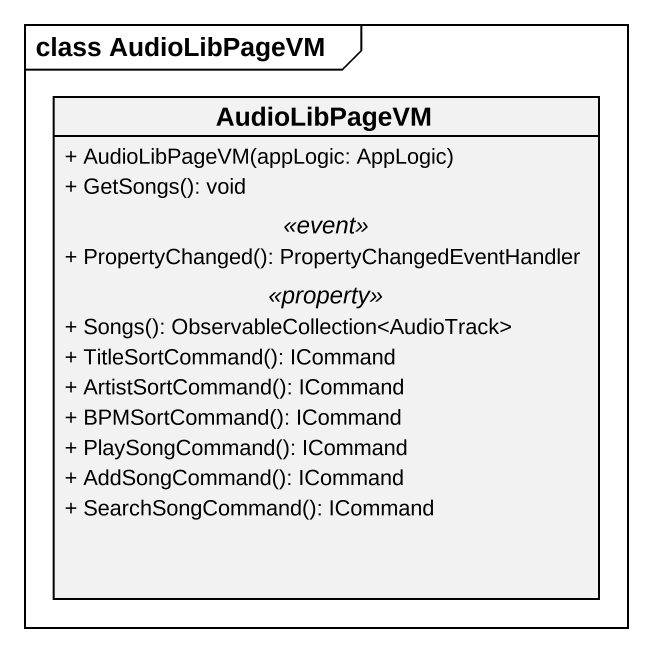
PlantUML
@startuml
mainframe class AudioLibPageVM
hide circle
hide empty members
skinparam classAttributeIconSize 0
class AudioLibPageVM {
  + AudioLibPageVM(appLogic: AppLogic)
  + GetSongs(): void
  .. <<event>> ..
  + PropertyChanged(): PropertyChangedEventHandler
  .. <<property>> ..
  + Songs(): ObservableCollection<AudioTrack>
  + TitleSortCommand(): ICommand
  + ArtistSortCommand(): ICommand
  + BPMSortCommand(): ICommand
  + PlaySongCommand(): ICommand
  + AddSongCommand(): ICommand
  + SearchSongCommand(): ICommand
}
@enduml
